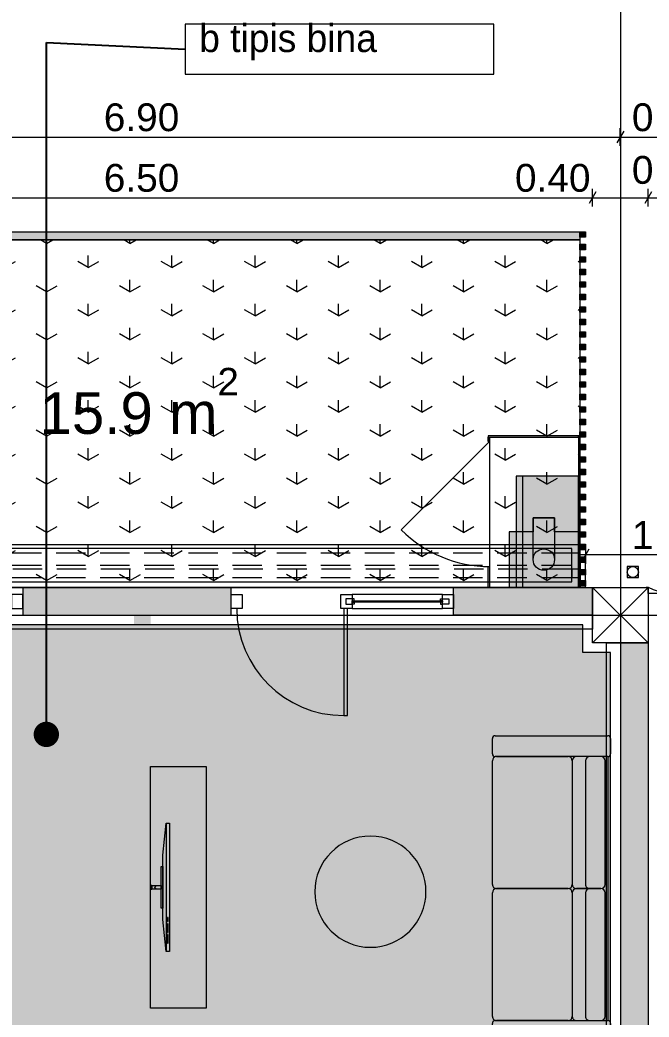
# Model space of a CAD drawing. Header units: millimetres. Extents: x 475159934 to 476245151, y 4620917055 to 4621447368.
# Drawn here: x 475271204 to 475275731, y 4621003198 to 4621010374 of the extents above; entities that cross this region are included whole.
import ezdxf

# ---------------------------------------------------------------- set-up
doc = ezdxf.new("R2010")
doc.units = ezdxf.units.MM
doc.header["$MEASUREMENT"] = 0
doc.linetypes.add('Hidden Line', pattern=[317.5, 211.666667, -105.833333])
for name, color, linetype, lineweight in [('2D Drafting - General_Pen_No__1_Pen_No__7', 7, 'Continuous', 0), ('2D Drafting - General_Pen_No__250_Pen_No__7_Pen_No__250', 7, 'Continuous', 0), ('2D Drafting - General_Pen_No__250_Pen_No__7_Pen_No__7', 7, 'Continuous', 0), ('2D Drafting - General_Pen_No__7_Pen_No__7_Pen_No__7', 7, 'Continuous', 0), ('Doors_Pen_No__7_Pen_No__7_Pen_No__7', 7, 'Continuous', 0), ('G-Anno-Nplt_Pen_No__151', 151, 'Continuous', 0), ('G-Anno-Nplt_Pen_No__4', 7, 'Continuous', 0), ('gegmebi_Pen_No__1_Pen_No__7', 7, 'Continuous', 0), ('gegmebi_Pen_No__7_Pen_No__7', 7, 'Continuous', 0), ('kar-panjara_Pen_No__7_Pen_No__7_Pen_No__7', 7, 'Continuous', 0), ('New_0_Pen_No__250_Pen_No__255', 255, 'Continuous', 0), ('New_0_Pen_No__250_Pen_No__7', 7, 'Continuous', 0), ('New_2D Drafting - General_Pen_No__250_Pen_No__7_Pen_No__112', 112, 'Continuous', 0), ('New_2D Drafting - General_Pen_No__250_Pen_No__7_Pen_No__250', 7, 'Continuous', 0), ('New_2D Drafting - General_Pen_No__250_Pen_No__7_Pen_No__255', 255, 'Continuous', 0), ('New_2D Drafting - General_Pen_No__250_Pen_No__7_Pen_No__4', 7, 'Continuous', 0), ('New_2D Drafting - General_Pen_No__2_Pen_No__250', 7, 'Continuous', 0), ('New_Interior - Furniture _Pen_No__4', 7, 'Continuous', 0), ('New_reg_nak_Pen_No__250', 7, 'Continuous', 0), ('New_Structural - Bearing_Pen_No__250', 7, 'Continuous', 0), ('zoma_Pen_No__142', 142, 'Continuous', 0), ('zoma_Pen_No__5_Pen_No__5', 5, 'Continuous', 0)]:
    doc.layers.add(name, color=color, linetype=linetype, lineweight=lineweight)
doc.layers.add('New_Interior - Furniture', color=7, linetype='Continuous')
doc.layers.add('zoma', color=7, linetype='Continuous')
doc.layers.add('New_Interior - Furniture _Pen_No__252', color=7, linetype='Continuous', lineweight=0, true_color=0x666666)
doc.styles.add('GENERATED_STYLE_1', font='arial.ttf')
doc.styles.add('GENERATED_STYLE_3', font='arial.ttf')
doc.styles.add('GENERATED_STYLE_4', font='ACADMTAV.TTF')
doc.dimstyles.new('GENERATED_STYLE__22', dxfattribs={"dimtxt": 200, "dimasz": 64.421331, "dimexe": 0.18, "dimexo": 300, "dimgap": 0, "dimtad": 1, "dimtih": 1, "dimtoh": 1, "dimlfac": 0.001, "dimzin": 0, "dimdsep": 46, "dimtxsty": 'GENERATED_STYLE_3', "dimblk": 'ARROWHEAD_2', "dimblk1": 'ARROWHEAD_2', "dimblk2": 'ARROWHEAD_2', "dimcen": 0.09, "dimclrd": 142, "dimclre": 142, "dimclrt": 142, "dimadec": 0, "dimazin": 0, "dimtfac": 1, "dimtdec": 4, "dimtmove": 0, "dimatfit": 3, "dimfxl": 1, "dimtolj": 1, "dimtzin": 0, "dimarcsym": 0})
doc.dimstyles.new('GENERATED_STYLE__27', dxfattribs={"dimtxt": 0.18, "dimasz": 364.8, "dimexe": 0.18, "dimexo": 0.0625, "dimgap": 0, "dimtad": 0, "dimtih": 1, "dimtoh": 1, "dimdec": 4, "dimzin": 0, "dimdsep": 46, "dimcen": 0.09, "dimadec": 0, "dimazin": 0, "dimtfac": 1, "dimtdec": 4, "dimtmove": 0, "dimatfit": 3, "dimldrblk": 'ARROWHEAD_11', "dimfxl": 1, "dimtolj": 1, "dimtzin": 0, "dimarcsym": 0})
doc.dimstyles.new('GENERATED_STYLE__3', dxfattribs={"dimtxt": 200, "dimasz": 64.421331, "dimexe": 0.18, "dimexo": 3, "dimgap": 0, "dimtad": 1, "dimtih": 1, "dimtoh": 1, "dimlfac": 0.001, "dimzin": 0, "dimdsep": 46, "dimtxsty": 'GENERATED_STYLE_3', "dimblk": 'ARROWHEAD_2', "dimblk1": 'ARROWHEAD_2', "dimblk2": 'ARROWHEAD_2', "dimcen": 0.09, "dimclrd": 142, "dimclre": 142, "dimclrt": 142, "dimadec": 0, "dimazin": 0, "dimtfac": 1, "dimtdec": 4, "dimtmove": 0, "dimatfit": 3, "dimfxl": 1, "dimtolj": 1, "dimtzin": 0, "dimarcsym": 0})
doc.dimstyles.new('GENERATED_STYLE__6', dxfattribs={"dimtxt": 200, "dimasz": 64.421331, "dimexe": 0.18, "dimexo": 3, "dimgap": 0, "dimtad": 1, "dimlfac": 0.001, "dimzin": 0, "dimdsep": 46, "dimtxsty": 'GENERATED_STYLE_3', "dimblk": 'ARROWHEAD_2', "dimblk1": 'ARROWHEAD_2', "dimblk2": 'ARROWHEAD_2', "dimcen": 0.09, "dimclrd": 142, "dimclre": 142, "dimclrt": 142, "dimadec": 0, "dimazin": 0, "dimtfac": 1, "dimtdec": 4, "dimtmove": 0, "dimatfit": 3, "dimfxl": 1, "dimtolj": 1, "dimtzin": 0, "dimarcsym": 0})
doc.dimstyles.new('GENERATED_STYLE__7', dxfattribs={"dimtxt": 200, "dimasz": 64.421331, "dimexe": 0.18, "dimexo": 3, "dimgap": 0, "dimtad": 1, "dimtih": 1, "dimtoh": 1, "dimlfac": 0.001, "dimzin": 0, "dimdsep": 46, "dimtxsty": 'GENERATED_STYLE_3', "dimblk": 'ARROWHEAD_2', "dimblk1": 'ARROWHEAD_2', "dimblk2": 'ARROWHEAD_2', "dimcen": 0.09, "dimclrd": 142, "dimclre": 142, "dimclrt": 142, "dimadec": 0, "dimazin": 0, "dimtfac": 1, "dimtdec": 4, "dimtmove": 2, "dimatfit": 3, "dimfxl": 1, "dimtolj": 1, "dimtzin": 0, "dimarcsym": 0})

# ---------------------------------------------------------------- blocks, each defined once
blk = doc.blocks.new('Designer Table 05 26')
at = {"layer": 'New_Interior - Furniture _Pen_No__252', "color": 251, "linetype": 'Continuous', "lineweight": 0, "true_color": 0x666666, "flags": 128}
blk.add_lwpolyline([(400, 0, 1), (-400, 0, 1)], format="xyb", close=True, dxfattribs=at)
blk = doc.blocks.new('Sofa 23')
at = {"layer": 'New_Interior - Furniture _Pen_No__252', "color": 251, "linetype": 'Continuous', "lineweight": 0, "true_color": 0x666666}
for p, q in [((0, 20), (0, 830)), ((20, 850), (130, 850)), ((150, 830), (150, 20)), ((150, 830), (2050, 830)), ((1070, 810), (180, 810)), ((2020, 810), (1130, 810)), ((2050, 20), (2050, 830)), ((2070, 850), (2180, 850)), ((2200, 830), (2200, 20)), ((150, 780), (150, 604.7)), ((1100, 604.7), (1100, 780)), ((1100, 780), (1100, 604.7)), ((2050, 604.7), (2050, 780)), ((180, 670), (1070, 670)), ((1130, 670), (2020, 670)), ((180, 574.7), (1070, 574.7)), ((180, 574.7), (1070, 574.7)), ((1130, 574.7), (2020, 574.7)), ((1130, 574.7), (2020, 574.7)), ((150, 30), (150, 544.7)), ((1100, 544.7), (1100, 30)), ((1100, 30), (1100, 544.7)), ((2050, 544.7), (2050, 30)), ((130, 0), (20, 0)), ((1070, 0), (180, 0)), ((2020, 0), (1130, 0)), ((2180, 0), (2070, 0))]:
    blk.add_line(p, q, dxfattribs=at)
for centre, radius, start, end in [((20, 830), 20, 90, 180), ((130, 830), 20, 0, 90), ((180, 780), 30, 90, 180), ((1070, 780), 30, 0, 90), ((1130, 780), 30, 90, 180), ((2020, 780), 30, 0, 90), ((2070, 830), 20, 90, 180), ((2180, 830), 20, 0, 90), ((180, 700), 30, 180, 270), ((1070, 700), 30, 270, 0), ((1130, 700), 30, 180, 270), ((2020, 700), 30, 270, 0), ((180, 604.7), 30, 180, 270), ((180, 544.7), 30, 90, 180), ((1070, 604.7), 30, 270, 0), ((1070, 544.7), 30, 0, 90), ((1130, 604.7), 30, 180, 270), ((1130, 544.7), 30, 90, 180), ((2020, 604.7), 30, 270, 0), ((2020, 544.7), 30, 0, 90), ((20, 20), 20, 180, 270), ((130, 20), 20, 270, 0), ((180, 30), 30, 180, 270), ((1070, 30), 30, 270, 0), ((1130, 30), 30, 180, 270), ((2020, 30), 30, 270, 0), ((2070, 20), 20, 180, 270), ((2180, 20), 20, 270, 0)]:
    blk.add_arc(centre, radius, start, end, dxfattribs=at)
blk = doc.blocks.new('*D1576', base_point=(475826095.8, 4621095193.2))
at = {"layer": 'zoma_Pen_No__142', "color": 142, "linetype": 'Continuous', "lineweight": 0, "transparency": 16777216}
for p, q in [((475268648.8, 4621009573.1), (475268599.9, 4621009488.3)), ((475268624.3, 4621009467.1), (475268624.3, 4621009594.3)), ((475275548.8, 4621009573.1), (475275499.9, 4621009488.3)), ((475275524.3, 4621009467.1), (475275524.3, 4621009594.3)), ((475268624.3, 4621009530.7), (475275524.3, 4621009530.7))]:
    blk.add_line(p, q, dxfattribs=at)
at = {"layer": 'zoma_Pen_No__142', "color": 142, "lineweight": 0, "transparency": 16777216, "insert": (475271807.4, 4621009570.7), "char_height": 200, "attachment_point": 7, "style": 'GENERATED_STYLE_3'}
blk.add_mtext('\\A1;{\\pql;\\fArial|b0|i0|c204|p0;\\W1.000000;6.90}', dxfattribs=at)
blk = doc.blocks.new('ARROWHEAD_2')
at = {"color": 0, "linetype": 'Continuous', "lineweight": 0}
for p, q in [((0, 0), (-1, 0)), ((-0.38, -0.66), (0.38, 0.66))]:
    blk.add_line(p, q, dxfattribs=at)
blk = doc.blocks.new('*D1577', base_point=(475826095.8, 4621095193.2))
at = {"layer": 'zoma_Pen_No__142', "color": 142, "linetype": 'Continuous', "lineweight": 0, "transparency": 16777216}
for p, q in [((475275548.8, 4621009573.1), (475275499.9, 4621009488.3)), ((475275524.3, 4621009467.1), (475275524.3, 4621009594.3)), ((475276248.8, 4621009573.1), (475276199.9, 4621009488.3)), ((475276224.3, 4621009467.1), (475276224.3, 4621009594.3)), ((475275524.3, 4621009530.7), (475276224.3, 4621009530.7))]:
    blk.add_line(p, q, dxfattribs=at)
at = {"layer": 'zoma_Pen_No__142', "color": 142, "lineweight": 0, "transparency": 16777216, "insert": (475275607.4, 4621009570.7), "char_height": 200, "attachment_point": 7, "style": 'GENERATED_STYLE_3'}
blk.add_mtext('\\A1;{\\pql;\\fArial|b0|i0|c204|p0;\\W1.000000;0.70}', dxfattribs=at)
blk = doc.blocks.new('*D1594', base_point=(475826095.8, 4621095193.2))
at = {"layer": 'zoma_Pen_No__142', "color": 142, "linetype": 'Continuous', "lineweight": 0, "transparency": 16777216}
for p, q in [((475268848.8, 4621009137.1), (475268799.9, 4621009052.3)), ((475268824.3, 4621009031.1), (475268824.3, 4621009158.3)), ((475275348.8, 4621009137.1), (475275299.9, 4621009052.3)), ((475275324.3, 4621009031.1), (475275324.3, 4621009158.3)), ((475268824.3, 4621009094.7), (475275324.3, 4621009094.7))]:
    blk.add_line(p, q, dxfattribs=at)
at = {"layer": 'zoma_Pen_No__142', "color": 142, "lineweight": 0, "transparency": 16777216, "char_height": 200, "attachment_point": 7, "style": 'GENERATED_STYLE_3'}
for s, insert in [('\\A1;{\\pql;\\fArial|b0|i0|c204|p0;\\W1.000000;6.50}', (475271807.4, 4621009134.7)), ('\\A1;{\\pql;\\fArial|b0|i0|c204|p0;\\W1.000000;0.40}', (475274766, 4621009134.7))]:
    blk.add_mtext(s, dxfattribs=dict(at, insert=insert))
blk = doc.blocks.new('*D1595', base_point=(475826095.8, 4621095193.2))
at = {"layer": 'zoma_Pen_No__142', "color": 142, "linetype": 'Continuous', "lineweight": 0, "transparency": 16777216}
for p, q in [((475275348.8, 4621009137.1), (475275299.9, 4621009052.3)), ((475275324.3, 4621009031.1), (475275324.3, 4621009158.3)), ((475275748.8, 4621009137.1), (475275699.9, 4621009052.3)), ((475275724.3, 4621009031.1), (475275724.3, 4621009158.3)), ((475275324.3, 4621009094.7), (475275724.3, 4621009094.7))]:
    blk.add_line(p, q, dxfattribs=at)
at = {"layer": 'zoma_Pen_No__142', "color": 142, "lineweight": 0, "transparency": 16777216, "insert": (475275607.4, 4621009191.8), "char_height": 200, "attachment_point": 7, "style": 'GENERATED_STYLE_3'}
blk.add_mtext('\\A1;{\\pql;\\fArial|b0|i0|c204|p0;\\W1.000000;0.30}', dxfattribs=at)
blk = doc.blocks.new('*D1596', base_point=(475826095.8, 4621095193.2))
at = {"layer": 'zoma_Pen_No__142', "color": 142, "linetype": 'Continuous', "lineweight": 0, "transparency": 16777216}
for p, q in [((475275748.8, 4621009137.1), (475275699.9, 4621009052.3)), ((475275724.3, 4621009031.1), (475275724.3, 4621009158.3)), ((475276048.8, 4621009137.1), (475275999.9, 4621009052.3)), ((475276024.3, 4621009031.1), (475276024.3, 4621009158.3)), ((475275724.3, 4621009094.7), (475276024.3, 4621009094.7))]:
    blk.add_line(p, q, dxfattribs=at)
blk = doc.blocks.new('*D1607', base_point=(475826095.8, 4621095193.2))
at = {"layer": 'zoma_Pen_No__142', "color": 142, "linetype": 'Continuous', "lineweight": 0, "transparency": 16777216}
for p, q in [((475299242.6, 4621006265.8), (475299157.9, 4621006314.7)), ((475299200.3, 4621006290.2), (475299200.3, 4621006331.7)), ((475299263.8, 4621006290.2), (475299136.7, 4621006290.2)), ((475299200.3, 4620986935.6), (475299200.3, 4621006290.2)), ((475299157.9, 4620986960.1), (475299242.6, 4620986911.1)), ((475299263.8, 4620986935.6), (475299136.7, 4620986935.6)), ((475299200.3, 4620986894.2), (475299200.3, 4620986935.6))]:
    blk.add_line(p, q, dxfattribs=at)
at = {"layer": 'zoma_Pen_No__142', "color": 142, "lineweight": 0, "transparency": 16777216, "insert": (475299160.3, 4620996269.7), "char_height": 200, "attachment_point": 7, "rotation": 90, "style": 'GENERATED_STYLE_3'}
blk.add_mtext('\\A1;{\\pql;\\fArial|b0|i0|c204|p0;\\W1.000000;19.35}', dxfattribs=at)
blk = doc.blocks.new('*D1617', base_point=(475826095.8, 4621095193.2))
at = {"layer": 'zoma_Pen_No__142', "color": 142, "linetype": 'Continuous', "lineweight": 0, "transparency": 16777216}
for p, q in [((475298483.3, 4621005890.2), (475298356.1, 4621005890.2)), ((475298377.3, 4621005914.7), (475298462.1, 4621005865.8)), ((475298419.7, 4621002135.6), (475298419.7, 4621005890.2)), ((475298377.3, 4621002160.1), (475298462.1, 4621002111.1)), ((475298483.3, 4621002135.6), (475298356.1, 4621002135.6))]:
    blk.add_line(p, q, dxfattribs=at)
at = {"layer": 'zoma_Pen_No__142', "color": 142, "lineweight": 0, "transparency": 16777216, "char_height": 200, "attachment_point": 7, "rotation": 90, "style": 'GENERATED_STYLE_3'}
for s, insert in [('\\A1;{\\pql;\\fArial|b0|i0|c204|p0;\\W1.000000;0.40}', (475298379.7, 4621005331.9)), ('\\A1;{\\pql;\\fArial|b0|i0|c204|p0;\\W1.000000;3.75}', (475298379.7, 4621003746))]:
    blk.add_mtext(s, dxfattribs=dict(at, insert=insert))
blk = doc.blocks.new('*D1618', base_point=(475826095.8, 4621095193.2))
at = {"layer": 'zoma_Pen_No__142', "color": 142, "linetype": 'Continuous', "lineweight": 0, "transparency": 16777216}
for p, q in [((475298462.1, 4621006265.8), (475298377.3, 4621006314.7)), ((475298419.7, 4621006290.2), (475298419.7, 4621006331.7)), ((475298483.3, 4621006290.2), (475298356.1, 4621006290.2)), ((475298419.7, 4621005890.2), (475298419.7, 4621006290.2)), ((475298483.3, 4621005890.2), (475298356.1, 4621005890.2)), ((475298377.3, 4621005914.7), (475298462.1, 4621005865.8))]:
    blk.add_line(p, q, dxfattribs=at)
blk = doc.blocks.new('*D1645', base_point=(475826095.8, 4621095193.2))
at = {"layer": 'zoma_Pen_No__142', "color": 142, "linetype": 'Continuous', "lineweight": 0, "transparency": 16777216}
for p, q in [((475275298, 4621006565.6), (475275249.3, 4621006480.8)), ((475275273.5, 4621006586.8), (475275273.8, 4621006459.6)), ((475276449.9, 4621006483.3), (475276498.7, 4621006568.2)), ((475276474.2, 4621006589.3), (475276474.5, 4621006462.2)), ((475275273.7, 4621006523.2), (475275232.2, 4621006523.1)), ((475276474.3, 4621006525.8), (475275273.7, 4621006523.2)), ((475276515.8, 4621006525.9), (475276474.3, 4621006525.8))]:
    blk.add_line(p, q, dxfattribs=at)
at = {"layer": 'zoma_Pen_No__142', "color": 142, "lineweight": 0, "transparency": 16777216, "insert": (475275607, 4621006563.9), "char_height": 200, "attachment_point": 7, "rotation": 0.12218, "style": 'GENERATED_STYLE_3'}
blk.add_mtext('\\A1;{\\pql;\\fArial|b0|i0|c204|p0;\\W1.000000;1.20}', dxfattribs=at)
blk = doc.blocks.new('ARROWHEAD_11')
at = {"color": 0, "linetype": 'Continuous', "lineweight": 0}
blk.add_line((0, 0), (-1, 0), dxfattribs=at)
at = {"color": 0, "linetype": 'Continuous', "lineweight": 0, "const_width": 0.25, "flags": 128}
blk.add_lwpolyline([(-0.125, 0, 1), (0.125, 0, 1)], format="xyb", close=True, dxfattribs=at)
blk = doc.blocks.new('Flexible Shelf 26')
at = {"layer": 'New_Interior - Furniture _Pen_No__252', "color": 251, "linetype": 'Continuous', "lineweight": 0, "true_color": 0x666666, "flags": 128}
blk.add_lwpolyline([(0, 0), (1739.8, 0), (1739.8, 400), (0, 400)], close=True, dxfattribs=at)
blk = doc.blocks.new('Awning 26_3')
at = {"layer": 'New_Interior - Furniture _Pen_No__4', "color": 7, "linetype": 'Continuous', "lineweight": 0}
for p, q in [((0, 0), (40, 0)), ((0, -185), (0, 0)), ((40, 0), (40, -185)), ((6409.9, 0), (6449.9, 0)), ((6409.9, -185), (6409.9, 0)), ((6449.9, 0), (6449.9, -185)), ((40, -70), (100, -70)), ((40, -130), (40, -70)), ((100, -70), (100, -130)), ((6349.9, -70), (6409.9, -70)), ((6349.9, -130), (6349.9, -70)), ((6409.9, -70), (6409.9, -130)), ((100, -130), (40, -130)), ((6409.9, -130), (6349.9, -130)), ((40, -185), (0, -185)), ((6449.9, -185), (6409.9, -185)), ((50, -308.5), (50, -248.5)), ((50, -248.5), (100, -248.5)), ((6349.9, -248.5), (6399.9, -248.5)), ((6399.9, -308.5), (6399.9, -248.5)), ((50, -308.5), (6399.9, -308.5))]:
    blk.add_line(p, q, dxfattribs=at)
at = {"layer": 'New_Interior - Furniture _Pen_No__4', "color": 7, "linetype": 'Hidden Line', "lineweight": 0}
for p, q in [((100, -70), (6349.9, -70)), ((100, -130), (100, -70)), ((6349.9, -70), (6349.9, -130)), ((6349.9, -130), (100, -130)), ((100, -160), (6349.9, -160)), ((100, -248.5), (6349.9, -248.5))]:
    blk.add_line(p, q, dxfattribs=at)
at = {"layer": 'New_Interior - Furniture _Pen_No__4', "color": 7, "linetype": 'Continuous', "lineweight": 0, "flags": 128}
blk.add_lwpolyline([(100, -40), (6349.9, -40), (6349.9, -278.5), (100, -278.5)], close=True, dxfattribs=at)
blk = doc.blocks.new('Flat Panel TV 26')
at = {"layer": 'New_Interior - Furniture _Pen_No__252', "color": 251, "linetype": 'Continuous', "lineweight": 0, "true_color": 0x666666}
for p, q in [((0, 25), (925.5, 25)), ((678.7, 10), (678.7, 16.2)), ((678.7, 16.2), (709.6, 16.2)), ((709.6, 10), (678.7, 10)), ((709.6, 16.2), (709.6, 10)), ((725, 10), (725, 16.2)), ((725, 16.2), (786.7, 16.2)), ((786.7, 10), (725, 10)), ((786.7, 16.2), (786.7, 10)), ((802.1, 10), (802.1, 16.2)), ((802.1, 16.2), (863.8, 16.2)), ((863.8, 10), (802.1, 10)), ((863.8, 16.2), (863.8, 10))]:
    blk.add_line(p, q, dxfattribs=at)
at = {"layer": 'New_Interior - Furniture _Pen_No__252', "color": 251, "linetype": 'Continuous', "lineweight": 0, "true_color": 0x666666, "flags": 128}
for points in [[(447.8, 127.5), (477.8, 127.5), (477.8, 137.5), (447.8, 137.5)], [(450.3, 60), (475.3, 60), (475.3, 127.5), (450.3, 127.5)], [(0, 0), (925.5, 0), (925.5, 25), (694.1, 50), (231.4, 50), (0, 25)], [(312.8, 50), (612.8, 50), (612.8, 60), (312.8, 60)]]:
    blk.add_lwpolyline(points, close=True, dxfattribs=at)
at = {"layer": 'New_Interior - Furniture _Pen_No__252', "color": 251, "linetype": 'Continuous', "lineweight": 0, "true_color": 0x666666}
blk.add_arc((462.8, 93.8), 12.5, 0, 180, dxfattribs=at)

msp = doc.modelspace()

# ---------------------------------------------------------------- hatches: boundary and pattern name
at = {"layer": '2D Drafting - General_Pen_No__250_Pen_No__7_Pen_No__7', "linetype": 'Continuous', "lineweight": 0}
for points in [[(475274573.864, 4621007370.188), (475274583.864, 4621007370.188), (475274583.864, 4621007340.188), (475274573.864, 4621007340.188)], [(475274573.959, 4621007380.188), (475274573.959, 4621007370.188), (475275223.854, 4621007370.188), (475275223.854, 4621007380.188)], [(475275223.854, 4621006290.239), (475275233.854, 4621006290.239), (475275233.854, 4621007380.188), (475275223.854, 4621007380.188)], [(475274573.864, 4621006440.189), (475274583.864, 4621006440.189), (475274583.864, 4621006290.239), (475274573.864, 4621006290.239)], [(475271224.347, 4621006090.285), (475272724.311, 4621006090.285), (475272724.311, 4621006290.285), (475271224.347, 4621006290.285)], [(475275324.343, 4621006090.285), (475274324.311, 4621006090.285), (475274324.311, 4621006290.285), (475275324.343, 4621006290.285)], [(475272023.872, 4621006090.239), (475272143.872, 4621006090.239), (475272143.872, 4621001690.2), (475272023.872, 4621001690.2)], [(475275524.343, 4621005890.239), (475275524.343, 4620998890.239), (475275724.343, 4620998890.239), (475275724.343, 4621005890.239)]]:
    msp.add_hatch(color=7, dxfattribs=at).paths.add_polyline_path(points)
at = {"layer": 'G-Anno-Nplt_Pen_No__151', "linetype": 'Continuous', "lineweight": 0, "true_color": 0x1f2f3f}
msp.add_hatch(color=169, dxfattribs=at).paths.add_polyline_path([(475275254.343, 4621006020.239), (475268894.335, 4621006020.239), (475268894.336, 4621005820.239), (475268894.336, 4621000590.2), (475270624.336, 4621000590.2), (475270624.336, 4620998960.239), (475270624.336, 4620998890.239), (475273080.083, 4620998890.239), (475273080.083, 4620998960.239), (475275054.336, 4620998960.239), (475275054.336, 4620999550.427), (475275454.336, 4620999550.427), (475275454.336, 4621005820.239), (475275254.343, 4621005820.239)])
at = {"layer": 'New_0_Pen_No__250_Pen_No__255', "linetype": 'Continuous', "lineweight": 0}
for points in [[(475268864.567, 4621008849.893), (475275233.976, 4621008849.893), (475275233.976, 4621008790.239), (475268864.567, 4621008790.239)], [(475275233.854, 4621008849.893), (475275274.15, 4621008849.893), (475275274.15, 4621008810.239), (475275233.854, 4621008810.239)], [(475275233.854, 4621008759.893), (475275274.15, 4621008759.893), (475275274.15, 4621008720.239), (475275233.854, 4621008720.239)], [(475275233.854, 4621008669.893), (475275274.15, 4621008669.893), (475275274.15, 4621008630.239), (475275233.854, 4621008630.239)], [(475275233.854, 4621008579.893), (475275274.15, 4621008579.893), (475275274.15, 4621008540.239), (475275233.854, 4621008540.239)], [(475275233.854, 4621008489.893), (475275274.15, 4621008489.893), (475275274.15, 4621008450.239), (475275233.854, 4621008450.239)], [(475275233.854, 4621008399.893), (475275274.15, 4621008399.893), (475275274.15, 4621008360.239), (475275233.854, 4621008360.239)], [(475275233.854, 4621008309.893), (475275274.15, 4621008309.893), (475275274.15, 4621008270.239), (475275233.854, 4621008270.239)], [(475275233.854, 4621008219.893), (475275274.15, 4621008219.893), (475275274.15, 4621008180.239), (475275233.854, 4621008180.239)], [(475275233.854, 4621008129.893), (475275274.15, 4621008129.893), (475275274.15, 4621008090.239), (475275233.854, 4621008090.239)], [(475275233.854, 4621008039.893), (475275274.15, 4621008039.893), (475275274.15, 4621008000.239), (475275233.854, 4621008000.239)], [(475275233.854, 4621007949.893), (475275274.15, 4621007949.893), (475275274.15, 4621007910.239), (475275233.854, 4621007910.239)], [(475275233.854, 4621007859.893), (475275274.15, 4621007859.893), (475275274.15, 4621007820.239), (475275233.854, 4621007820.239)], [(475275233.854, 4621007769.893), (475275274.15, 4621007769.893), (475275274.15, 4621007730.239), (475275233.854, 4621007730.239)], [(475275233.854, 4621007679.893), (475275274.15, 4621007679.893), (475275274.15, 4621007640.239), (475275233.854, 4621007640.239)], [(475275233.854, 4621007589.893), (475275274.15, 4621007589.893), (475275274.15, 4621007550.239), (475275233.854, 4621007550.239)], [(475275233.854, 4621007499.893), (475275274.15, 4621007499.893), (475275274.15, 4621007460.239), (475275233.854, 4621007460.239)], [(475275233.854, 4621007409.893), (475275274.15, 4621007409.893), (475275274.15, 4621007370.239), (475275233.854, 4621007370.239)], [(475275233.854, 4621007319.893), (475275274.15, 4621007319.893), (475275274.15, 4621007280.239), (475275233.854, 4621007280.239)], [(475275233.854, 4621007229.893), (475275274.15, 4621007229.893), (475275274.15, 4621007190.239), (475275233.854, 4621007190.239)], [(475275233.854, 4621007139.893), (475275274.15, 4621007139.893), (475275274.15, 4621007100.239), (475275233.854, 4621007100.239)], [(475275233.854, 4621007049.893), (475275274.15, 4621007049.893), (475275274.15, 4621007010.239), (475275233.854, 4621007010.239)], [(475275233.854, 4621006959.893), (475275274.15, 4621006959.893), (475275274.15, 4621006920.239), (475275233.854, 4621006920.239)], [(475275233.854, 4621006869.893), (475275274.15, 4621006869.893), (475275274.15, 4621006830.239), (475275233.854, 4621006830.239)], [(475275233.854, 4621006779.893), (475275274.15, 4621006779.893), (475275274.15, 4621006740.239), (475275233.854, 4621006740.239)], [(475275233.854, 4621006689.893), (475275274.15, 4621006689.893), (475275274.15, 4621006650.239), (475275233.854, 4621006650.239)], [(475275233.854, 4621006599.893), (475275274.15, 4621006599.893), (475275274.15, 4621006560.239), (475275233.854, 4621006560.239)], [(475275233.854, 4621006509.893), (475275274.15, 4621006509.893), (475275274.15, 4621006470.239), (475275233.854, 4621006470.239)], [(475275233.854, 4621006419.893), (475275274.15, 4621006419.893), (475275274.15, 4621006380.239), (475275233.854, 4621006380.239)], [(475275233.854, 4621006339.249), (475275274.15, 4621006339.249), (475275274.15, 4621006299.596), (475275233.854, 4621006299.596)]]:
    msp.add_hatch(color=255, dxfattribs=at).paths.add_polyline_path(points)
at = {"layer": 'New_2D Drafting - General_Pen_No__250_Pen_No__7_Pen_No__112', "linetype": 'Continuous', "lineweight": 0}
h = msp.add_hatch(dxfattribs=at)
h.set_pattern_fill('GRASS', color=112, style=0, pattern_type=2)
h.set_pattern_definition([(90, (475826095.76, 4621095193.2), (-600, 0), [86.60254, -259.80762]), (90, (475826395.76, 4621095366.4), (-600, 0), [86.60254, -259.80762]), (30, (475826095.76, 4621095193.2), (-300, 519.61524), [86.60254, -259.80762]), (30, (475826095.76, 4621095539.6), (-300, 519.61524), [86.60254, -259.80762]), (150, (475826095.76, 4621095193.2), (300, 519.61524), [86.60254, -259.80762]), (150, (475826095.76, 4621095539.6), (300, 519.61524), [86.60254, -259.80762])])
h.paths.add_polyline_path([(475275233.854, 4621006290.239), (475268864.567, 4621006290.239), (475268864.567, 4621008790.239), (475275233.854, 4621008790.239)])
at = {"layer": 'New_2D Drafting - General_Pen_No__250_Pen_No__7_Pen_No__255', "linetype": 'Continuous', "lineweight": 0}
for points in [[(475275223.862, 4621006290.24), (475274773.862, 4621006290.239), (475274773.862, 4621007090.239), (475275223.862, 4621007090.24)], [(475275223.862, 4621006290.24), (475275223.854, 4621006690.235), (475275050.877, 4621006690.237), (475275050.878, 4621006790.24), (475274896.852, 4621006790.241), (475274896.851, 4621006690.238), (475274723.866, 4621006690.239), (475274723.862, 4621006290.244)]]:
    msp.add_hatch(color=255, dxfattribs=at).paths.add_polyline_path(points)

# ---------------------------------------------------------------- linework, layer by layer
at = {"layer": '2D Drafting - General_Pen_No__1_Pen_No__7', "color": 7, "linetype": 'Continuous', "lineweight": 0}
for p, q in [((475275324.343, 4621005890.239), (475275724.343, 4621006290.239)), ((475275724.343, 4621005890.239), (475275324.343, 4621006290.239))]:
    msp.add_line(p, q, dxfattribs=at)
at = {"layer": '2D Drafting - General_Pen_No__1_Pen_No__7', "color": 7, "linetype": 'Continuous', "lineweight": 0, "flags": 128}
for points in [[(475275324.343, 4621005990.239), (475268824.343, 4621005990.239), (475268824.343, 4621006290.239), (475275324.343, 4621006290.239)], [(475275724.343, 4621005890.239), (475275324.343, 4621005890.239), (475275324.343, 4621006290.239), (475275724.343, 4621006290.239)], [(475275424.343, 4620998890.239), (475275424.343, 4621005890.239), (475275724.343, 4621005890.239), (475275724.343, 4620998890.239)]]:
    msp.add_lwpolyline(points, close=True, dxfattribs=at)
at = {"layer": '2D Drafting - General_Pen_No__1_Pen_No__7', "color": 7, "linetype": 'Continuous', "lineweight": 0}
msp.add_circle((475275614.271, 4621006400.478), 40, dxfattribs=at)
at = {"layer": '2D Drafting - General_Pen_No__250_Pen_No__7_Pen_No__250', "color": 7, "linetype": 'Continuous', "lineweight": 0, "flags": 128}
for points in [[(475274573.864, 4621007370.188), (475274583.864, 4621007370.188), (475274583.864, 4621007340.188), (475274573.864, 4621007340.188)], [(475274573.959, 4621007380.188), (475274573.959, 4621007370.188), (475275223.854, 4621007370.188), (475275223.854, 4621007380.188)], [(475275223.854, 4621006290.239), (475275233.854, 4621006290.239), (475275233.854, 4621007380.188), (475275223.854, 4621007380.188)], [(475274573.864, 4621006440.189), (475274583.864, 4621006440.189), (475274583.864, 4621006290.239), (475274573.864, 4621006290.239)], [(475271224.347, 4621006090.285), (475272724.311, 4621006090.285), (475272724.311, 4621006290.285), (475271224.347, 4621006290.285)], [(475275324.343, 4621006090.285), (475274324.311, 4621006090.285), (475274324.311, 4621006290.285), (475275324.343, 4621006290.285)]]:
    msp.add_lwpolyline(points, close=True, dxfattribs=at)
at = {"layer": '2D Drafting - General_Pen_No__7_Pen_No__7_Pen_No__7', "color": 7, "linetype": 'Continuous', "lineweight": 0, "flags": 128}
msp.add_lwpolyline([(475274244.311, 4621006238.108), (475273594.311, 4621006238.079), (475273594.315, 4621006138.14), (475274244.315, 4621006138.169)], close=True, dxfattribs=at)
at = {"layer": '2D Drafting - General_Pen_No__7_Pen_No__7_Pen_No__7', "color": 7, "linetype": 'Continuous', "lineweight": 0}
msp.add_arc((475273534.626, 4621006138.127), 770.311, 180.005711, 270.0025313, dxfattribs=at)
at = {"layer": 'Doors_Pen_No__7_Pen_No__7_Pen_No__7', "color": 7, "linetype": 'Continuous', "lineweight": 0, "flags": 128}
msp.add_lwpolyline([(475273561.293, 4621006138.128), (475273534.626, 4621006138.127), (475273534.66, 4621005367.816), (475273561.327, 4621005367.817)], close=True, dxfattribs=at)
at = {"layer": 'G-Anno-Nplt_Pen_No__4', "color": 7, "linetype": 'Continuous', "lineweight": 0, "flags": 128}
msp.add_lwpolyline([(475275254.343, 4621006020.239), (475268894.335, 4621006020.239), (475268894.336, 4621005820.239), (475268894.336, 4621000590.2), (475270624.336, 4621000590.2), (475270624.336, 4620998960.239), (475270624.336, 4620998890.239), (475273080.083, 4620998890.239), (475273080.083, 4620998960.239), (475275054.336, 4620998960.239), (475275054.336, 4620999550.427), (475275454.336, 4620999550.427), (475275454.336, 4621005820.239), (475275254.343, 4621005820.239)], close=True, dxfattribs=at)
at = {"layer": 'gegmebi_Pen_No__1_Pen_No__7', "color": 7, "linetype": 'Continuous', "lineweight": 0, "flags": 128}
for points in [[(475274896.849, 4621006490.24), (475274896.852, 4621006790.241), (475275050.878, 4621006790.24), (475275050.875, 4621006490.238)], [(475274896.851, 4621006690.238), (475274723.866, 4621006690.239), (475274723.862, 4621006290.244), (475275223.862, 4621006290.24)]]:
    msp.add_lwpolyline(points, dxfattribs=at)
at = {"layer": 'gegmebi_Pen_No__7_Pen_No__7', "color": 7, "linetype": 'Continuous', "lineweight": 0}
for p, q in [((475275574.271, 4621006440.478), (475275574.271, 4621006360.478)), ((475275654.271, 4621006440.478), (475275574.271, 4621006440.478)), ((475275654.271, 4621006360.478), (475275654.271, 4621006440.478)), ((475275574.271, 4621006360.478), (475275654.271, 4621006360.478))]:
    msp.add_line(p, q, dxfattribs=at)
at = {"layer": 'kar-panjara_Pen_No__7_Pen_No__7_Pen_No__7', "color": 7, "linetype": 'Continuous', "lineweight": 0, "flags": 128}
for points in [[(475271224.347, 4621006238.159), (475271144.347, 4621006238.163), (475271144.343, 4621006138.163), (475271224.343, 4621006138.159)], [(475272724.311, 4621006238.059), (475272804.311, 4621006238.062), (475272804.315, 4621006138.062), (475272724.315, 4621006138.059)], [(475273514.311, 4621006238.137), (475273594.311, 4621006238.14), (475273594.315, 4621006138.14), (475273514.315, 4621006138.137)], [(475273549.314, 4621006168.138), (475273594.314, 4621006168.14), (475273594.313, 4621006183.14), (475273594.313, 4621006193.14), (475273609.313, 4621006193.141), (475273609.312, 4621006208.141), (475273549.312, 4621006208.138)], [(475274244.313, 4621006183.169), (475273594.313, 4621006183.14), (475273594.313, 4621006193.14), (475274244.313, 4621006193.169)], [(475273609.314, 4621006168.141), (475273594.314, 4621006168.14), (475273594.313, 4621006183.14), (475273609.313, 4621006183.141)], [(475274289.314, 4621006168.171), (475274244.314, 4621006168.169), (475274244.313, 4621006183.169), (475274244.313, 4621006193.169), (475274229.313, 4621006193.168), (475274229.312, 4621006208.168), (475274289.312, 4621006208.171)], [(475274229.314, 4621006168.168), (475274244.314, 4621006168.169), (475274244.313, 4621006183.169), (475274229.313, 4621006183.168)], [(475274244.311, 4621006238.108), (475274324.311, 4621006238.111), (475274324.315, 4621006138.111), (475274244.315, 4621006138.108)]]:
    msp.add_lwpolyline(points, close=True, dxfattribs=at)
at = {"layer": 'New_0_Pen_No__250_Pen_No__7', "color": 7, "linetype": 'Continuous', "lineweight": 0, "flags": 128}
for points in [[(475268864.567, 4621008849.893), (475275233.976, 4621008849.893), (475275233.976, 4621008790.239), (475268864.567, 4621008790.239)], [(475275233.854, 4621008849.893), (475275274.15, 4621008849.893), (475275274.15, 4621008810.239), (475275233.854, 4621008810.239)], [(475275233.854, 4621008759.893), (475275274.15, 4621008759.893), (475275274.15, 4621008720.239), (475275233.854, 4621008720.239)], [(475275233.854, 4621008669.893), (475275274.15, 4621008669.893), (475275274.15, 4621008630.239), (475275233.854, 4621008630.239)], [(475275233.854, 4621008579.893), (475275274.15, 4621008579.893), (475275274.15, 4621008540.239), (475275233.854, 4621008540.239)], [(475275233.854, 4621008489.893), (475275274.15, 4621008489.893), (475275274.15, 4621008450.239), (475275233.854, 4621008450.239)], [(475275233.854, 4621008399.893), (475275274.15, 4621008399.893), (475275274.15, 4621008360.239), (475275233.854, 4621008360.239)], [(475275233.854, 4621008309.893), (475275274.15, 4621008309.893), (475275274.15, 4621008270.239), (475275233.854, 4621008270.239)], [(475275233.854, 4621008219.893), (475275274.15, 4621008219.893), (475275274.15, 4621008180.239), (475275233.854, 4621008180.239)], [(475275233.854, 4621008129.893), (475275274.15, 4621008129.893), (475275274.15, 4621008090.239), (475275233.854, 4621008090.239)], [(475275233.854, 4621008039.893), (475275274.15, 4621008039.893), (475275274.15, 4621008000.239), (475275233.854, 4621008000.239)], [(475275233.854, 4621007949.893), (475275274.15, 4621007949.893), (475275274.15, 4621007910.239), (475275233.854, 4621007910.239)], [(475275233.854, 4621007859.893), (475275274.15, 4621007859.893), (475275274.15, 4621007820.239), (475275233.854, 4621007820.239)], [(475275233.854, 4621007769.893), (475275274.15, 4621007769.893), (475275274.15, 4621007730.239), (475275233.854, 4621007730.239)], [(475275233.854, 4621007679.893), (475275274.15, 4621007679.893), (475275274.15, 4621007640.239), (475275233.854, 4621007640.239)], [(475275233.854, 4621007589.893), (475275274.15, 4621007589.893), (475275274.15, 4621007550.239), (475275233.854, 4621007550.239)], [(475275233.854, 4621007499.893), (475275274.15, 4621007499.893), (475275274.15, 4621007460.239), (475275233.854, 4621007460.239)], [(475275233.854, 4621007409.893), (475275274.15, 4621007409.893), (475275274.15, 4621007370.239), (475275233.854, 4621007370.239)], [(475275233.854, 4621007319.893), (475275274.15, 4621007319.893), (475275274.15, 4621007280.239), (475275233.854, 4621007280.239)], [(475275233.854, 4621007229.893), (475275274.15, 4621007229.893), (475275274.15, 4621007190.239), (475275233.854, 4621007190.239)], [(475275233.854, 4621007139.893), (475275274.15, 4621007139.893), (475275274.15, 4621007100.239), (475275233.854, 4621007100.239)], [(475275233.854, 4621007049.893), (475275274.15, 4621007049.893), (475275274.15, 4621007010.239), (475275233.854, 4621007010.239)], [(475275233.854, 4621006959.893), (475275274.15, 4621006959.893), (475275274.15, 4621006920.239), (475275233.854, 4621006920.239)], [(475275233.854, 4621006869.893), (475275274.15, 4621006869.893), (475275274.15, 4621006830.239), (475275233.854, 4621006830.239)], [(475275233.854, 4621006779.893), (475275274.15, 4621006779.893), (475275274.15, 4621006740.239), (475275233.854, 4621006740.239)], [(475275233.854, 4621006689.893), (475275274.15, 4621006689.893), (475275274.15, 4621006650.239), (475275233.854, 4621006650.239)], [(475275233.854, 4621006599.893), (475275274.15, 4621006599.893), (475275274.15, 4621006560.239), (475275233.854, 4621006560.239)], [(475275233.854, 4621006509.893), (475275274.15, 4621006509.893), (475275274.15, 4621006470.239), (475275233.854, 4621006470.239)], [(475275233.854, 4621006419.893), (475275274.15, 4621006419.893), (475275274.15, 4621006380.239), (475275233.854, 4621006380.239)], [(475275233.854, 4621006339.249), (475275274.15, 4621006339.249), (475275274.15, 4621006299.596), (475275233.854, 4621006299.596)]]:
    msp.add_lwpolyline(points, close=True, dxfattribs=at)
at = {"layer": 'New_2D Drafting - General_Pen_No__250_Pen_No__7_Pen_No__250', "color": 7, "linetype": 'Continuous', "lineweight": 0, "flags": 128}
msp.add_lwpolyline([(475275223.862, 4621006290.24), (475275223.854, 4621006690.235), (475275050.877, 4621006690.237), (475275050.878, 4621006790.24), (475274896.852, 4621006790.241), (475274896.851, 4621006690.238), (475274723.866, 4621006690.239), (475274723.862, 4621006290.244)], close=True, dxfattribs=at)
at = {"layer": 'New_2D Drafting - General_Pen_No__250_Pen_No__7_Pen_No__4', "color": 7, "linetype": 'Continuous', "lineweight": 0, "flags": 128}
msp.add_lwpolyline([(475275233.854, 4621006290.239), (475268864.567, 4621006290.239), (475268864.567, 4621008790.239), (475275233.854, 4621008790.239)], close=True, dxfattribs=at)
at = {"layer": 'New_2D Drafting - General_Pen_No__2_Pen_No__250', "color": 7, "linetype": 'Continuous', "lineweight": 0, "flags": 128}
msp.add_lwpolyline([(475272394.239, 4621009983.738), (475274614.244, 4621009983.738), (475274614.244, 4621010343.114), (475272394.239, 4621010343.114), (475272394.239, 4621009983.738)], close=True, dxfattribs=at)
at = {"layer": 'New_reg_nak_Pen_No__250', "color": 7, "linetype": 'Continuous', "lineweight": 0}
for p, q in [((475274583.864, 4621007340.188), (475274583.864, 4621006440.189)), ((475274819.34, 4621007090.239), (475274819.34, 4621006290.239))]:
    msp.add_line(p, q, dxfattribs=at)
at = {"layer": 'New_reg_nak_Pen_No__250', "color": 7, "linetype": 'Continuous', "lineweight": 0, "flags": 128}
msp.add_lwpolyline([(475275223.862, 4621006290.24), (475275223.862, 4621007090.24), (475274773.862, 4621007090.239), (475274773.862, 4621006290.239)], close=True, dxfattribs=at)
at = {"layer": 'New_reg_nak_Pen_No__250', "color": 7, "linetype": 'Continuous', "lineweight": 0}
msp.add_circle((475274973.862, 4621006490.24), 77.013, dxfattribs=at)
at = {"layer": 'New_Structural - Bearing_Pen_No__250', "color": 7, "linetype": 'Continuous', "lineweight": 0}
msp.add_line((475274583.876, 4621007340.189), (475273947.477, 4621006703.789), dxfattribs=at)
msp.add_lwpolyline([(475275724.112, 4621006292.031, 0.26578795), (475276024.188, 4621006292.031), (475276044.098, 4621006292.031), (475276044.098, 4621006290.24), (475276024.027, 4621006290.24), (475276024.027, 4621006246.3), (475275724.059, 4621006246.3), (475275724.112, 4621006290.24), (475275709.484, 4621006290.24), (475275709.484, 4621006292.031)], format="xyb", close=True, dxfattribs=at)
msp.add_arc((475274583.864, 4621007340.177), 899.988, 225, 270, dxfattribs=at)
at = {"layer": 'zoma_Pen_No__5_Pen_No__5', "color": 5, "linetype": 'Continuous', "lineweight": 0}
for p, q in [((475275524.343, 4621010516.418), (475275524.343, 4620982252.152)), ((475229343.792, 4621006090.239), (475300771.399, 4621006090.239))]:
    msp.add_line(p, q, dxfattribs=at)

# ---------------------------------------------------------------- block references
at = {"layer": 'New_Interior - Furniture', "color": 7, "linetype": 'Continuous', "lineweight": 0, "xscale": -1, "zscale": 1000, "rotation": 180}
msp.add_blockref('Awning 26_3', (475268824.271, 4621006290.239), dxfattribs=at)
at = {"layer": 'New_Interior - Furniture', "color": 1, "linetype": 'Continuous', "lineweight": 0, "zscale": 1000}
for name, p, rotation in [('Sofa 23', (475274604.053, 4621005222.137), 270), ('Designer Table 05 26', (475273726.026, 4621004099.62), 90)]:
    msp.add_blockref(name, p, dxfattribs=dict(at, rotation=rotation))
at = {"layer": 'New_Interior - Furniture', "color": 1, "linetype": 'Continuous', "lineweight": 0, "xscale": -1, "zscale": 1000, "rotation": 90}
for name, p in [('Flexible Shelf 26', (475272543.872, 4621005001.067)), ('Flat Panel TV 26', (475272281.372, 4621004593.918))]:
    msp.add_blockref(name, p, dxfattribs=at)

# ---------------------------------------------------------------- texts
at = {"layer": '2D Drafting - General_Pen_No__250_Pen_No__7_Pen_No__7', "color": 7, "lineweight": 0, "insert": (475271344.806, 4621007390.239), "char_height": 300, "attachment_point": 7, "style": 'GENERATED_STYLE_1'}
msp.add_mtext('{\\fArial|b0|i0|c204|p0;15.9 m{\\H0.66x;\\S2^  ;}}', dxfattribs=at)
at = {"layer": 'New_2D Drafting - General_Pen_No__2_Pen_No__250', "color": 7, "linetype": 'Continuous', "lineweight": 0, "insert": (475272494.239, 4621010212.489), "char_height": 200, "attachment_point": 4, "style": 'GENERATED_STYLE_4'}
msp.add_mtext('\\A1;{\\pql;\\fAcadMtavr|b0|i0|c0|p0;\\W1.000000;b tipis bina}', dxfattribs=at)

# ---------------------------------------------------------------- dimensions: what is measured, and where the dimension line sits
at = {"layer": 'zoma', "color": 142, "linetype": 'Continuous', "lineweight": 0}
for base, p1, p2, dimstyle, picture, middle in [((475275524.336, 4621009530.723), (475268624.336, 4621008668.649), (475275524.336, 4621008593.686), 'GENERATED_STYLE__3', '*D1576', (475272066.332, 4621009670.723)), ((475276224.336, 4621009530.723), (475275524.336, 4621008593.686), (475276224.336, 4621008649.909), 'GENERATED_STYLE__3', '*D1577', (475275866.332, 4621009670.723)), ((475275724.336, 4621009094.704), (475275324.336, 4621004410.209), (475275724.336, 4621004410.209), 'GENERATED_STYLE__3', '*D1595', (475275024.915, 4621009234.704)), ((475275324.336, 4621009094.704), (475268824.336, 4621004410.209), (475275324.336, 4621004410.209), 'GENERATED_STYLE__3', '*D1594', (475272066.332, 4621009234.704)), ((475276024.336, 4621009094.704), (475275724.336, 4621004410.209), (475276024.336, 4621004410.209), 'GENERATED_STYLE__7', '*D1596', (475275866.332, 4621009291.832))]:
    dim = msp.add_linear_dim(base=base, p1=p1, p2=p2, dimstyle=dimstyle, dxfattribs=at)
    dim.commit()
    dim.dimension.update_dxf_attribs({"geometry": picture, "text_midpoint": middle, "dimtype": 160})
for base, p1, p2, angle, dimstyle, picture, middle, turn in [((475275273.653, 4621006523.203), (475276474.349, 4621006509.893), (475275274.15, 4621006290.239), 180.1221783, 'GENERATED_STYLE__22', '*D1645', (475275865.682, 4621006664.465), 0.1221783), ((475299200.263, 4621006290.239), (475232908.837, 4620986935.604), (475254624.343, 4621006290.239), 90, 'GENERATED_STYLE__6', '*D1607', (475299060.263, 4620996604.749), 90), ((475298419.678, 4621006290.239), (475254624.343, 4621005890.239), (475254624.343, 4621006290.239), 90, 'GENERATED_STYLE__6', '*D1618', (475298279.678, 4621005590.818), 90), ((475298419.678, 4621005890.239), (475233224.343, 4621002135.604), (475254624.343, 4621005890.239), 90, 'GENERATED_STYLE__6', '*D1617', (475298279.678, 4621004004.918), 90)]:
    dim = msp.add_linear_dim(base=base, p1=p1, p2=p2, angle=angle, dimstyle=dimstyle, dxfattribs=at)
    dim.commit()
    dim.dimension.update_dxf_attribs({"geometry": picture, "text_midpoint": middle, "dimtype": 160, "text_rotation": turn})

# ---------------------------------------------------------------- leaders
at = {"layer": 'New_2D Drafting - General_Pen_No__2_Pen_No__250', "color": 7, "linetype": 'Continuous', "lineweight": 0, "annotation_type": 0, "has_hookline": 1, "hookline_direction": 0, "text_width": 1944.787}
msp.add_leader([(475271394.239, 4621005231.952), (475271394.239, 4621010212.489), (475272394.239, 4621010163.426)], dimstyle='GENERATED_STYLE__27', dxfattribs=at)

doc.saveas('drawing.dxf')
